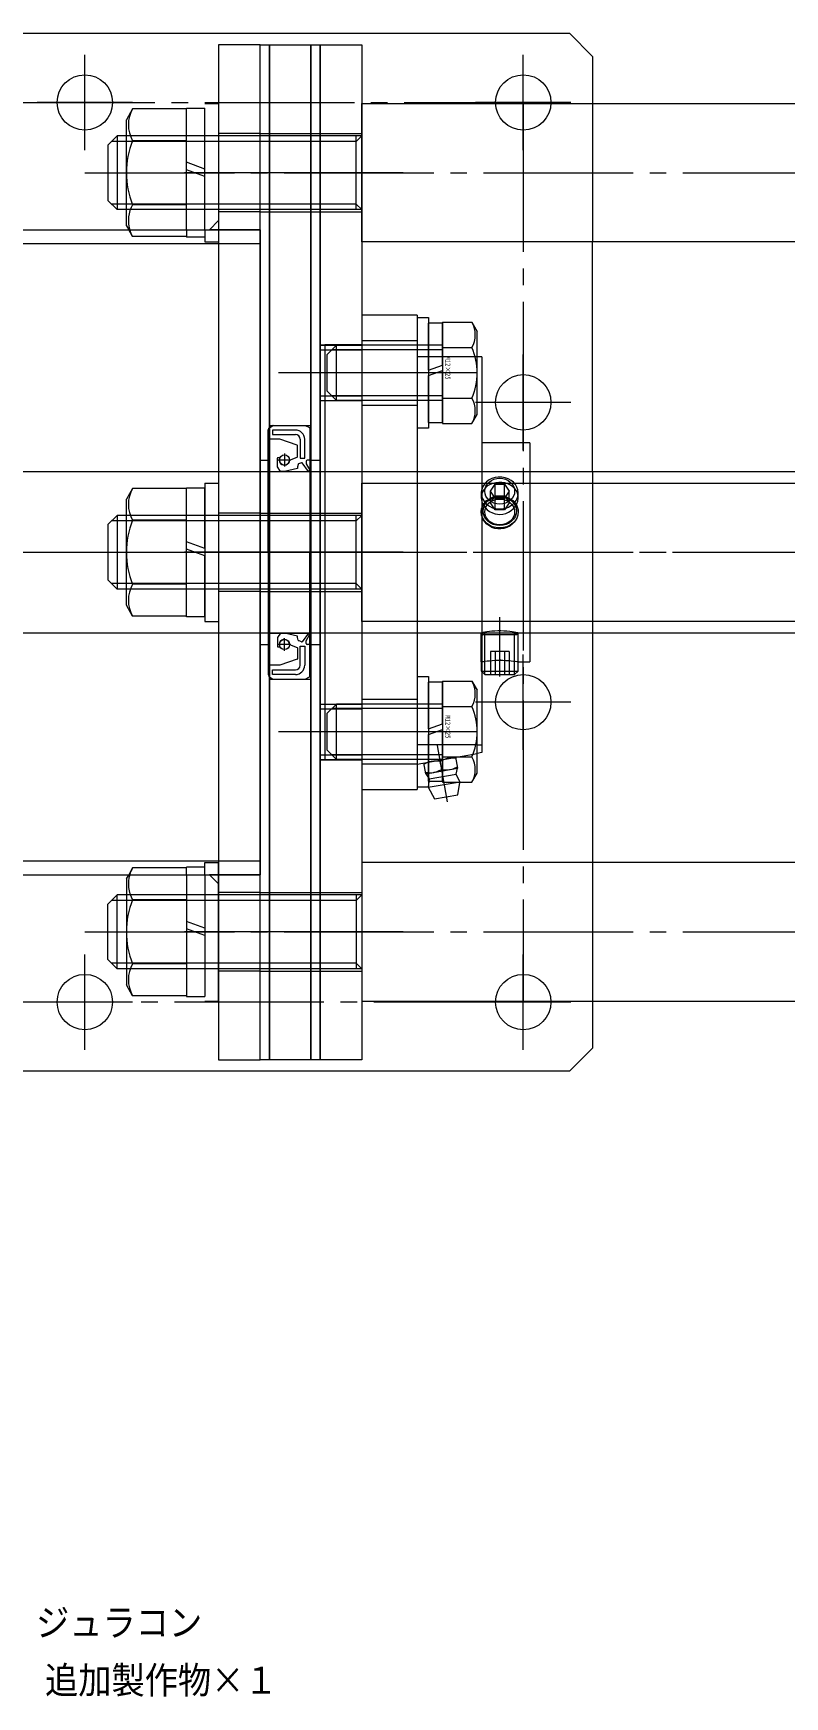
# Model space of a CAD drawing. Units: millimetres at full size. Extents: x -19442 to 19442, y -5866 to 5866.
# Drawn here: x 8273.6 to 8436.4, y 5229.1 to 5589.7 of the extents above; entities that cross this region are included whole.
import ezdxf
from ezdxf.enums import TextEntityAlignment as Align

# ---------------------------------------------------------------- set-up
doc = ezdxf.new("R2010")
doc.units = ezdxf.units.MM
doc.header["$LTSCALE"] = 3.6
doc.linetypes.add('CHAIN2', pattern=[12, 9, -1, 1, -1])
for name, color, linetype, lineweight in [('0-4_05_CENTER', 2, 'CHAIN2', 9), ('0-6_0', 2, 'Continuous', 9), ('0-8_03_かくれ線', 5, 'Continuous', 9), ('0-9_04_中心線', 4, 'CHAIN2', 9), ('0-C_01_外形線', 134, 'Continuous', 9), ('0-D_02_細線', 6, 'Continuous', 9)]:
    doc.layers.add(name, color=color, linetype=linetype, lineweight=lineweight)
doc.layers.add('0-F_06_文字', color=134, linetype='Continuous')
doc.styles.add('ＭＳ ゴシック', font='')
doc.styles.get('ＭＳ ゴシック').set_extended_font_data('MS Gothic')

msp = doc.modelspace()

# ---------------------------------------------------------------- linework, layer by layer
at = {"layer": '0-4_05_CENTER'}
for p, q in [((8295.078, 5574.712), (8274.401, 5574.712)), ((8295.078, 5379.712), (8274.401, 5379.712))]:
    msp.add_line(p, q, dxfattribs=at)
at = {"layer": '0-6_0', "color": 134}
for p, q in [((8344.74, 5574.484), (8484.74, 5574.484)), ((8291.74, 5567.484), (8289.74, 5565.484)), ((8293.74, 5567.484), (8291.74, 5567.484)), ((8291.74, 5567.484), (8291.74, 5551.484)), ((8289.74, 5565.484), (8289.74, 5553.484)), ((8291.74, 5551.484), (8289.74, 5553.484)), ((8293.74, 5551.484), (8291.74, 5551.484)), ((7041.74, 5547.112), (8313.74, 5547.112)), ((8293.74, 5547.984), (8294.243, 5547.112)), ((8394.74, 5494.712), (8394.74, 5544.484)), ((8380.889, 5494.712), (8443.089, 5494.712)), ((8291.74, 5485.212), (8289.74, 5483.212)), ((8293.74, 5485.212), (8291.74, 5485.212)), ((8291.74, 5485.212), (8291.74, 5469.212)), ((8289.74, 5483.212), (8289.74, 5471.212)), ((8291.74, 5469.212), (8289.74, 5471.212)), ((8293.74, 5469.212), (8291.74, 5469.212)), ((8443.089, 5459.712), (8380.889, 5459.712)), ((8394.74, 5459.712), (8394.74, 5409.939)), ((7041.74, 5407.312), (8313.74, 5407.312)), ((8293.74, 5406.439), (8294.243, 5407.312)), ((8291.74, 5402.939), (8289.74, 5400.939)), ((8291.74, 5386.939), (8291.74, 5402.939)), ((8293.74, 5402.939), (8291.74, 5402.939)), ((8289.74, 5388.939), (8289.74, 5400.939)), ((8291.74, 5386.939), (8289.74, 5388.939)), ((8293.74, 5386.939), (8291.74, 5386.939))]:
    msp.add_line(p, q, dxfattribs=at)
for points in [[(8079.74, 5547.112), (8079.74, 5584.712), (8084.74, 5589.712), (8389.74, 5589.712), (8394.74, 5584.712), (8394.74, 5574.484)], [(8494.74, 5574.484), (8494.74, 5544.484), (8344.74, 5544.484), (8344.74, 5574.484)], [(8394.74, 5379.712), (8394.74, 5369.712), (8389.74, 5364.712), (8084.74, 5364.712), (8079.74, 5369.712), (8079.74, 5407.312)]]:
    msp.add_lwpolyline(points, dxfattribs=at)
for points in [[(8322.74, 5587.212), (8313.74, 5587.212), (8313.74, 5367.212), (8322.74, 5367.212)], [(8322.74, 5367.212), (8322.74, 5587.212), (8324.74, 5587.212), (8324.74, 5367.212)], [(8324.74, 5367.212), (8324.74, 5587.212), (8333.74, 5587.212), (8333.74, 5367.212)], [(8333.74, 5367.212), (8333.74, 5587.212), (8335.74, 5587.212), (8335.74, 5367.212)], [(8335.74, 5367.203), (8335.74, 5587.203), (8344.74, 5587.203), (8344.74, 5367.203)], [(8344.74, 5492.212), (8494.74, 5492.212), (8494.74, 5462.212), (8344.74, 5462.212)], [(8344.74, 5379.939), (8494.74, 5379.939), (8494.74, 5409.939), (8344.74, 5409.939)]]:
    msp.add_lwpolyline(points, close=True, dxfattribs=at)
at = {"layer": '0-6_0', "color": 3}
for points in [[(8313.74, 5547.112), (8311.74, 5547.112), (8313.74, 5549.112)], [(8313.74, 5407.312), (8311.74, 5407.312), (8313.74, 5405.312)]]:
    msp.add_lwpolyline(points, close=True, dxfattribs=at)
at = {"layer": '0-6_0', "color": 134}
for centre in [(8284.74, 5574.712), (8379.74, 5574.712), (8379.74, 5509.712), (8379.74, 5444.712), (8284.74, 5379.712), (8379.74, 5379.712)]:
    msp.add_circle(centre, 6, dxfattribs=at)
at = {"layer": '0-8_03_かくれ線'}
for p, q in [((8394.74, 5574.484), (8394.74, 5544.484)), ((8394.74, 5574.484), (8394.74, 5544.484)), ((8344.74, 5567.484), (8293.74, 5567.484)), ((8322.74, 5567.979), (8313.74, 5567.979)), ((8322.74, 5567.984), (8324.74, 5567.984)), ((8324.74, 5567.984), (8333.74, 5567.984)), ((8333.74, 5567.984), (8335.74, 5567.984)), ((8335.74, 5567.976), (8344.74, 5567.976)), ((8343.54, 5551.484), (8343.54, 5567.484)), ((8343.54, 5566.284), (8344.74, 5567.484)), ((8343.54, 5566.284), (8293.74, 5566.284)), ((8343.54, 5552.684), (8293.74, 5552.684)), ((8344.74, 5551.484), (8293.74, 5551.484)), ((8322.74, 5550.984), (8313.74, 5550.984)), ((8322.74, 5550.984), (8324.74, 5550.984)), ((8324.74, 5550.984), (8333.74, 5550.984)), ((8333.74, 5550.984), (8335.74, 5550.984)), ((8335.74, 5550.976), (8344.74, 5550.976)), ((8343.54, 5552.684), (8344.74, 5551.484)), ((8295.1, 5545.628), (8294.243, 5547.112)), ((8306.74, 5545.628), (8295.1, 5545.628)), ((8306.74, 5547.112), (8306.74, 5545.484)), ((8310.74, 5547.112), (8310.74, 5544.484)), ((8313.74, 5547.112), (8322.74, 5547.112)), ((8322.74, 5547.112), (8313.74, 5547.112)), ((8313.74, 5547.112), (8313.74, 5544.484)), ((8322.74, 5547.112), (8322.74, 5407.312)), ((7036.74, 5544.112), (8322.74, 5544.112)), ((8310.74, 5545.484), (8306.74, 5545.484)), ((8310.74, 5544.484), (8313.74, 5544.484)), ((8335.74, 5522.195), (8344.74, 5522.195)), ((8335.74, 5522.094), (8344.74, 5522.094)), ((8335.74, 5521.094), (8344.74, 5521.094)), ((8344.74, 5522.203), (8336.74, 5522.203)), ((8339.24, 5522.103), (8337.24, 5520.103)), ((8362.24, 5521.103), (8338.24, 5521.103)), ((8362.24, 5522.103), (8339.24, 5522.103)), ((8339.24, 5510.103), (8339.24, 5522.103)), ((8344.74, 5523.094), (8356.74, 5523.094)), ((8337.24, 5512.103), (8337.24, 5520.103)), ((8369.74, 5519.603), (8356.74, 5519.603)), ((8335.74, 5511.094), (8344.74, 5511.094)), ((8335.74, 5510.094), (8344.74, 5510.094)), ((8339.24, 5510.103), (8337.24, 5512.103)), ((8362.24, 5511.103), (8338.24, 5511.103)), ((8362.24, 5510.103), (8339.24, 5510.103)), ((8344.74, 5509.094), (8356.74, 5509.094)), ((8324.74, 5504.712), (8333.74, 5504.712)), ((8325.439, 5502.712), (8330.383, 5502.712)), ((8325.52, 5504.712), (8332.466, 5504.712)), ((8325.52, 5504.712), (8332.466, 5504.712)), ((8332.51, 5504.701), (8333.434, 5504.239)), ((8332.51, 5504.701), (8333.434, 5504.239)), ((8333.489, 5504.15), (8333.489, 5497.312)), ((8326.972, 5501.712), (8324.589, 5501.712)), ((8330.749, 5500.401), (8327.005, 5501.706)), ((8330.816, 5497.955), (8330.816, 5500.307)), ((8322.74, 5497.212), (8324.74, 5497.212)), ((8326.489, 5495.757), (8326.489, 5497.631)), ((8326.589, 5497.731), (8327.02, 5497.731)), ((8329.089, 5497.212), (8330.753, 5497.862)), ((8331.722, 5496.628), (8331.03, 5496.347)), ((8333.389, 5497.212), (8332.936, 5497.212)), ((8333.74, 5497.212), (8335.74, 5497.212)), ((8254.57, 5494.712), (8380.889, 5494.712)), ((8324.489, 5494.712), (8333.489, 5494.712)), ((8344.74, 5492.203), (8344.74, 5462.203)), ((8356.74, 5492.203), (8356.74, 5462.203)), ((8370.74, 5492.203), (8370.74, 5462.203)), ((8372.619, 5490.453), (8373.629, 5491.969)), ((8373.629, 5491.969), (8375.65, 5491.969)), ((8373.629, 5489.469), (8373.629, 5491.969)), ((8375.65, 5491.969), (8376.66, 5490.453)), ((8381.14, 5492.203), (8381.14, 5462.203)), ((8394.74, 5494.712), (8394.74, 5459.712)), ((8394.74, 5494.712), (8394.74, 5459.712)), ((8370.64, 5490.07), (8370.64, 5489.065)), ((8373.629, 5488.938), (8372.619, 5490.453)), ((8372.619, 5487.953), (8373.629, 5489.469)), ((8373.629, 5488.938), (8375.65, 5488.938)), ((8373.629, 5486.438), (8373.629, 5488.938)), ((8376.66, 5490.453), (8375.65, 5488.938)), ((8375.65, 5489.469), (8376.66, 5487.953)), ((8375.65, 5486.438), (8375.65, 5488.938)), ((8376.66, 5487.953), (8375.65, 5486.438)), ((8376.66, 5487.953), (8376.66, 5490.453)), ((8378.64, 5489.065), (8378.64, 5490.07)), ((8344.74, 5485.212), (8293.74, 5485.212)), ((8322.74, 5485.706), (8313.74, 5485.706)), ((8322.74, 5485.712), (8324.74, 5485.712)), ((8324.74, 5485.712), (8333.74, 5485.712)), ((8333.74, 5485.712), (8335.74, 5485.712)), ((8335.74, 5485.703), (8344.74, 5485.703)), ((8343.54, 5469.212), (8343.54, 5485.212)), ((8343.54, 5484.012), (8344.74, 5485.212)), ((8375.65, 5486.438), (8373.629, 5486.438)), ((8343.54, 5484.012), (8293.74, 5484.012)), ((8343.54, 5470.412), (8293.74, 5470.412)), ((8343.54, 5470.412), (8344.74, 5469.212)), ((8344.74, 5469.212), (8293.74, 5469.212)), ((8322.74, 5468.712), (8313.74, 5468.712)), ((8322.74, 5468.712), (8324.74, 5468.712)), ((8324.74, 5468.712), (8333.74, 5468.712)), ((8333.74, 5468.712), (8335.74, 5468.712)), ((8335.74, 5468.703), (8344.74, 5468.703)), ((8380.889, 5459.712), (8220.129, 5459.712)), ((8324.489, 5459.712), (8333.489, 5459.712)), ((8370.64, 5459.703), (8371.023, 5459.32)), ((8370.64, 5453.478), (8370.64, 5459.703)), ((8371.407, 5459.703), (8371.023, 5459.32)), ((8378.256, 5459.32), (8371.023, 5459.32)), ((8371.407, 5453.595), (8371.407, 5459.703)), ((8378.256, 5459.32), (8377.873, 5459.703)), ((8377.873, 5453.595), (8377.873, 5459.703)), ((8378.256, 5459.32), (8378.64, 5459.703)), ((8378.64, 5453.478), (8378.64, 5459.703)), ((8322.74, 5457.212), (8324.74, 5457.212)), ((8326.489, 5458.667), (8326.489, 5456.792)), ((8326.589, 5456.692), (8327.02, 5456.692)), ((8329.089, 5457.212), (8330.753, 5456.562)), ((8330.816, 5456.469), (8330.816, 5454.117)), ((8331.722, 5457.796), (8331.03, 5458.077)), ((8333.389, 5457.212), (8332.936, 5457.212)), ((8333.489, 5450.274), (8333.489, 5457.112)), ((8333.74, 5457.212), (8335.74, 5457.212)), ((8372.619, 5455.703), (8372.619, 5450.703)), ((8376.66, 5455.703), (8372.619, 5455.703)), ((8373.629, 5455.703), (8373.629, 5450.703)), ((8375.65, 5455.703), (8375.65, 5450.703)), ((8376.66, 5455.703), (8376.66, 5450.703)), ((8326.972, 5452.712), (8324.589, 5452.712)), ((8330.749, 5454.022), (8327.005, 5452.717)), ((8370.64, 5453.478), (8370.727, 5453.493)), ((8370.64, 5453.478), (8370.64, 5451.47)), ((8374.879, 5453.817), (8374.527, 5453.818)), ((8324.74, 5449.712), (8333.74, 5449.712)), ((8325.439, 5451.712), (8330.383, 5451.712)), ((8325.52, 5449.712), (8332.466, 5449.712)), ((8325.52, 5449.712), (8332.466, 5449.712)), ((8332.51, 5449.722), (8333.434, 5450.184)), ((8332.51, 5449.722), (8333.434, 5450.184)), ((8370.64, 5451.47), (8370.74, 5451.37)), ((8370.64, 5451.47), (8370.74, 5451.47)), ((8356.74, 5445.312), (8344.74, 5445.312)), ((8335.74, 5444.312), (8344.74, 5444.312)), ((8335.74, 5443.312), (8344.74, 5443.312)), ((8339.24, 5444.321), (8337.24, 5442.321)), ((8337.24, 5434.321), (8337.24, 5442.321)), ((8362.24, 5443.321), (8338.24, 5443.321)), ((8362.24, 5444.321), (8339.24, 5444.321)), ((8339.24, 5432.321), (8339.24, 5444.321)), ((8339.24, 5432.321), (8337.24, 5434.321)), ((8369.74, 5435.472), (8356.74, 5435.472)), ((8335.74, 5433.312), (8344.74, 5433.312)), ((8335.74, 5432.312), (8344.74, 5432.312)), ((8335.74, 5432.212), (8344.74, 5432.212)), ((8362.24, 5433.321), (8338.24, 5433.321)), ((8362.24, 5432.321), (8339.24, 5432.321)), ((8356.74, 5431.312), (8344.74, 5431.312)), ((8356.74, 5431.312), (8369.74, 5433.627)), ((8358.616, 5429.188), (8358.193, 5431.591)), ((8358.616, 5429.188), (8365.51, 5430.403)), ((8361.694, 5431.891), (8362.009, 5430.104)), ((8365.086, 5432.806), (8365.51, 5430.403)), ((8365.188, 5429.118), (8365.51, 5430.403)), ((8359.358, 5428.09), (8359.17, 5426.28)), ((8365.985, 5427.481), (8365.188, 5429.118)), ((7036.74, 5410.312), (8322.74, 5410.312)), ((8295.1, 5408.796), (8294.243, 5407.312)), ((8306.74, 5408.796), (8295.1, 5408.796)), ((8310.74, 5408.939), (8306.74, 5408.939)), ((8306.74, 5407.312), (8306.74, 5408.939)), ((8310.74, 5409.939), (8313.74, 5409.939)), ((8310.74, 5407.312), (8310.74, 5409.939)), ((8313.74, 5407.312), (8313.74, 5409.939)), ((8394.74, 5409.939), (8394.74, 5379.939)), ((8313.74, 5407.312), (8322.74, 5407.312)), ((8322.74, 5407.312), (8313.74, 5407.312)), ((8344.74, 5402.939), (8293.74, 5402.939)), ((8343.54, 5401.739), (8293.74, 5401.739)), ((8322.74, 5403.434), (8313.74, 5403.434)), ((8322.74, 5403.439), (8324.74, 5403.439)), ((8324.74, 5403.439), (8333.74, 5403.439)), ((8333.74, 5403.439), (8335.74, 5403.439)), ((8335.74, 5403.431), (8344.74, 5403.431)), ((8343.54, 5402.939), (8343.54, 5386.939)), ((8343.54, 5401.739), (8344.74, 5402.939)), ((8343.54, 5388.139), (8293.74, 5388.139)), ((8343.54, 5388.139), (8344.74, 5386.939)), ((8344.74, 5386.939), (8293.74, 5386.939)), ((8322.74, 5386.439), (8313.74, 5386.439)), ((8322.74, 5386.439), (8324.74, 5386.439)), ((8324.74, 5386.439), (8333.74, 5386.439)), ((8333.74, 5386.439), (8335.74, 5386.439)), ((8335.74, 5386.431), (8344.74, 5386.431))]:
    msp.add_line(p, q, dxfattribs=at)
for points in [[(8336.74, 5522.203), (8336.74, 5432.203), (8344.74, 5432.203)], [(8324.489, 5501.812), (8324.489, 5503.712), (8324.629, 5503.927), (8324.629, 5504.112)], [(8324.489, 5477.212), (8324.489, 5501.812), (8324.489, 5503.712), (8324.629, 5503.927), (8324.629, 5504.112)], [(8324.729, 5504.212), (8324.765, 5504.212), (8325.464, 5504.694)], [(8324.729, 5504.212), (8324.765, 5504.212), (8325.464, 5504.694)], [(8330.383, 5503.712), (8325.439, 5503.712), (8325.439, 5502.712)], [(8333.489, 5504.15), (8333.489, 5497.312), (8333.489, 5477.212)], [(8331.383, 5501.712), (8331.383, 5497.597), (8332.383, 5497.597), (8332.383, 5501.712)], [(8330.816, 5495.374), (8327.989, 5494.712), (8327.152, 5494.712), (8326.505, 5495.702)], [(8330.941, 5496.241), (8330.816, 5495.703), (8330.816, 5495.374)], [(8332.686, 5496.962), (8332.686, 5496.382), (8333.489, 5494.987), (8333.197, 5494.712), (8331.841, 5496.593)], [(8378.64, 5489.065), (8378.616, 5489.441), (8378.488, 5489.996), (8378.255, 5490.516), (8377.921, 5490.991), (8377.496, 5491.408), (8376.985, 5491.76), (8376.407, 5492.037), (8375.778, 5492.23), (8375.115, 5492.338), (8374.446, 5492.356), (8373.783, 5492.287), (8373.149, 5492.134), (8372.556, 5491.899), (8372.016, 5491.584), (8371.549, 5491.197), (8371.166, 5490.741), (8370.881, 5490.232), (8370.705, 5489.682), (8370.64, 5489.106), (8370.64, 5489.066), (8370.688, 5488.526), (8370.845, 5487.952), (8371.108, 5487.403), (8371.467, 5486.894), (8371.919, 5486.436), (8372.448, 5486.049), (8373.043, 5485.747), (8373.685, 5485.542), (8374.159, 5485.459), (8374.64, 5485.432)], [(8373.629, 5489.469), (8375.65, 5489.469), (8375.65, 5491.969)], [(8370.735, 5486.694), (8370.906, 5487.166), (8371.19, 5487.648), (8371.573, 5488.082), (8372.039, 5488.452), (8372.589, 5488.757), (8373.199, 5488.984), (8373.848, 5489.126), (8374.521, 5489.184), (8375.181, 5489.158), (8375.825, 5489.051), (8376.434, 5488.864), (8376.993, 5488.603), (8377.499, 5488.263), (8377.925, 5487.854), (8378.263, 5487.378), (8378.498, 5486.85), (8378.604, 5486.41), (8378.64, 5485.953)], [(8373.629, 5486.438), (8372.619, 5487.953), (8372.619, 5490.453)], [(8374.64, 5485.432), (8375.306, 5485.485), (8375.953, 5485.642), (8376.562, 5485.898), (8377.118, 5486.242), (8377.608, 5486.669), (8378.016, 5487.159), (8378.329, 5487.702), (8378.537, 5488.277), (8378.632, 5488.861), (8378.64, 5489.065)], [(8370.64, 5485.953), (8370.66, 5486.301), (8370.721, 5486.641), (8370.735, 5486.694)], [(8370.725, 5485.23), (8370.674, 5485.498), (8370.64, 5485.953)], [(8378.64, 5485.953), (8378.584, 5485.374), (8378.421, 5484.799), (8378.154, 5484.247), (8377.792, 5483.734), (8377.337, 5483.27), (8376.806, 5482.878), (8376.206, 5482.57), (8375.559, 5482.363), (8374.896, 5482.266), (8374.225, 5482.279), (8373.58, 5482.398), (8372.964, 5482.617), (8372.39, 5482.932), (8371.877, 5483.327), (8371.431, 5483.804), (8371.074, 5484.335), (8370.82, 5484.907), (8370.725, 5485.23)], [(8324.489, 5477.212), (8324.489, 5452.612), (8324.489, 5450.712), (8324.629, 5450.497), (8324.629, 5450.312)], [(8333.489, 5450.274), (8333.489, 5457.112), (8333.489, 5477.212)], [(8330.816, 5459.05), (8327.989, 5459.712), (8327.152, 5459.712), (8326.505, 5458.721)], [(8332.686, 5457.462), (8332.686, 5458.041), (8333.489, 5459.436), (8333.197, 5459.712), (8331.841, 5457.83)], [(8378.64, 5459.703), (8378.586, 5459.715), (8378.421, 5459.752), (8378.158, 5459.807), (8377.792, 5459.877), (8377.344, 5459.953), (8376.806, 5460.029), (8376.215, 5460.094), (8375.559, 5460.142), (8374.906, 5460.164), (8374.225, 5460.161), (8373.589, 5460.134), (8372.964, 5460.084), (8372.397, 5460.02), (8371.877, 5459.944), (8371.436, 5459.868), (8371.074, 5459.797), (8370.822, 5459.744), (8370.674, 5459.711), (8370.64, 5459.703)], [(8330.941, 5458.182), (8330.816, 5458.721), (8330.816, 5459.05)], [(8331.383, 5452.712), (8331.383, 5456.827), (8332.383, 5456.827), (8332.383, 5452.712)], [(8324.489, 5452.612), (8324.489, 5450.712), (8324.629, 5450.497), (8324.629, 5450.312)], [(8324.729, 5450.212), (8324.765, 5450.212), (8325.464, 5449.729)], [(8324.729, 5450.212), (8324.765, 5450.212), (8325.464, 5449.729)], [(8330.383, 5450.712), (8325.439, 5450.712), (8325.439, 5451.712)], [(8359.916, 5431.895), (8359.794, 5431.871), (8359.397, 5431.772), (8359.008, 5431.639), (8358.247, 5431.283)], [(8363.363, 5432.502), (8363.241, 5432.479), (8362.844, 5432.379), (8362.455, 5432.246), (8361.694, 5431.891), (8361.252, 5431.943), (8360.81, 5431.965), (8360.361, 5431.951), (8359.916, 5431.895)], [(8362.009, 5430.104), (8362.451, 5430.051), (8362.893, 5430.029), (8363.342, 5430.044), (8363.787, 5430.1), (8363.909, 5430.123), (8364.306, 5430.223), (8364.694, 5430.356), (8365.456, 5430.711)], [(8365.141, 5432.499), (8364.699, 5432.551), (8364.257, 5432.573), (8363.808, 5432.558), (8363.363, 5432.502)], [(8358.562, 5429.496), (8359.004, 5429.443), (8359.446, 5429.421), (8359.895, 5429.436), (8360.34, 5429.492), (8360.462, 5429.515), (8360.859, 5429.615), (8361.248, 5429.748), (8362.009, 5430.104)], [(8358.616, 5429.188), (8359.358, 5428.09), (8365.188, 5429.118)], [(8365.198, 5427.343), (8365.985, 5427.481), (8365.964, 5427.343)]]:
    msp.add_lwpolyline(points, dxfattribs=at)
for centre in [(8327.989, 5497.212), (8327.989, 5457.212)]:
    msp.add_circle(centre, 1.1, dxfattribs=at)
for centre, radius, start, end in [((8301.1, 5549.092), 6.928, 196.60696, 209.99999), ((8324.729, 5504.112), 0.1, 90, 180), ((8324.729, 5504.112), 0.1, 90, 180), ((8325.52, 5504.612), 0.1, 90, 124.61956), ((8325.52, 5504.612), 0.1, 90, 124.61956), ((8330.383, 5501.712), 2, 0, 90), ((8330.383, 5501.712), 1, 0, 90), ((8332.466, 5504.612), 0.1, 63.43495, 90), ((8332.466, 5504.612), 0.1, 63.43495, 90), ((8333.389, 5504.15), 0.1, 0, 63.43495), ((8333.389, 5504.15), 0.1, 0, 63.43495), ((8324.589, 5501.812), 0.1, 180, 270), ((8326.972, 5501.612), 0.1, 70.78519, 90), ((8330.716, 5500.307), 0.1, 0, 70.78519), ((8326.589, 5497.631), 0.1, 90, 180), ((8326.589, 5495.757), 0.1, 180, 213.12981), ((8327.989, 5497.212), 1.1, 151.81153, 0), ((8330.716, 5497.955), 0.1, 291.33975, 0), ((8331.087, 5496.208), 0.15, 112.11539, 167.01248), ((8331.759, 5496.535), 0.1, 35.78155, 112.11539), ((8332.936, 5496.962), 0.25, 90, 180), ((8333.389, 5497.312), 0.1, 270, 0), ((8326.589, 5458.667), 0.1, 146.87019, 180), ((8326.589, 5456.792), 0.1, 180, 270), ((8327.989, 5457.212), 1.1, 0, 208.18847), ((8330.716, 5456.469), 0.1, 0, 68.66025), ((8331.087, 5458.216), 0.15, 192.98752, 247.88461), ((8331.759, 5457.888), 0.1, 247.88461, 324.21845), ((8332.936, 5457.462), 0.25, 180, 270), ((8333.389, 5457.112), 0.1, 0, 90), ((8324.589, 5452.612), 0.1, 90, 180), ((8326.972, 5452.812), 0.1, 270, 289.21481), ((8330.383, 5452.712), 1, 270, 0), ((8330.383, 5452.712), 2, 270, 0), ((8330.716, 5454.117), 0.1, 289.21481, 0), ((8324.729, 5450.312), 0.1, 180, 270), ((8324.729, 5450.312), 0.1, 180, 270), ((8325.52, 5449.812), 0.1, 235.38044, 270), ((8325.52, 5449.812), 0.1, 235.38044, 270), ((8332.466, 5449.812), 0.1, 270, 296.56505), ((8332.466, 5449.812), 0.1, 270, 296.56505), ((8333.389, 5450.274), 0.1, 296.56505, 0), ((8333.389, 5450.274), 0.1, 296.56505, 0), ((8301.1, 5405.332), 6.928, 150.00001, 163.39304)]:
    msp.add_arc(centre, radius, start, end, dxfattribs=at)
for start_param, end_param in [(3.1415927, 6.05911), (6.05911, 6.2831853), (0, 1.5707963), (1.5707963, 3.1415927)]:
    msp.add_ellipse((8374.64, 5490.07), major_axis=(-4, 0), ratio=0.866025, start_param=start_param, end_param=end_param, dxfattribs=at)
for centre, major_axis in [((8374.64, 5490.453), (3.233, 0)), ((8374.64, 5485.953), (-4, 0)), ((8374.64, 5486.145), (3.616, 0)), ((8374.64, 5485.953), (3.233, 0))]:
    msp.add_ellipse(centre, major_axis=major_axis, ratio=0.866025, dxfattribs=at)
at = {"layer": '0-9_04_中心線'}
for p, q in [((8284.74, 5564.373), (8284.74, 5585.05)), ((8379.74, 5564.373), (8379.74, 5585.05)), ((8390.078, 5574.712), (8369.401, 5574.712)), ((8284.74, 5559.484), (8532.74, 5559.484)), ((8329.736, 5559.484), (8306.363, 5559.484)), ((8310.74, 5559.484), (8313.74, 5559.484)), ((8333.74, 5559.484), (8313.74, 5559.484)), ((8342.74, 5559.484), (8315.74, 5559.484)), ((8344.74, 5559.484), (8324.74, 5559.484)), ((8353.74, 5559.476), (8326.74, 5559.476)), ((8379.74, 5499.373), (8379.74, 5520.05)), ((8353.74, 5516.103), (8326.74, 5516.103)), ((8369.74, 5516.103), (8337.24, 5516.103)), ((8357.34, 5516.094), (8344.14, 5516.094)), ((8359.24, 5516.103), (8356.74, 5516.103)), ((8390.078, 5509.712), (8369.401, 5509.712)), ((8329.364, 5497.212), (8326.614, 5497.212)), ((8327.989, 5498.587), (8327.989, 5495.837)), ((7017.141, 5477.212), (8342.74, 5477.212)), ((8074.74, 5477.212), (8399.74, 5477.212)), ((8239.296, 5477.212), (8641.737, 5477.212)), ((8284.74, 5477.212), (8532.74, 5477.212)), ((8329.736, 5477.212), (8306.363, 5477.212)), ((8329.736, 5477.212), (8306.363, 5477.212)), ((8310.74, 5477.212), (8313.74, 5477.212)), ((8333.74, 5477.212), (8313.74, 5477.212)), ((8342.74, 5477.212), (8315.74, 5477.212)), ((8335.739, 5477.212), (8322.239, 5477.212)), ((8344.74, 5477.212), (8324.74, 5477.212)), ((8353.74, 5477.203), (8326.74, 5477.203)), ((8353.74, 5477.203), (8326.74, 5477.203)), ((8334.52, 5477.203), (8383.36, 5477.203)), ((8374.64, 5450.253), (8374.64, 5463.164)), ((8329.364, 5457.212), (8326.614, 5457.212)), ((8327.989, 5455.837), (8327.989, 5458.587)), ((8379.74, 5434.373), (8379.74, 5455.05)), ((8390.078, 5444.712), (8369.401, 5444.712)), ((8353.74, 5438.304), (8326.74, 5438.304)), ((8369.74, 5438.321), (8337.24, 5438.321)), ((8357.34, 5438.312), (8344.14, 5438.312)), ((8359.24, 5438.321), (8356.74, 5438.321)), ((8361.091, 5435.311), (8363.237, 5423.141)), ((8284.74, 5394.939), (8532.74, 5394.939)), ((8329.736, 5394.939), (8306.363, 5394.939)), ((8310.74, 5394.939), (8313.74, 5394.939)), ((8333.74, 5394.939), (8313.74, 5394.939)), ((8342.74, 5394.939), (8315.74, 5394.939)), ((8344.74, 5394.939), (8324.74, 5394.939)), ((8353.74, 5394.931), (8326.74, 5394.931)), ((8284.74, 5369.373), (8284.74, 5390.05)), ((8379.74, 5369.373), (8379.74, 5390.05)), ((8390.078, 5379.712), (8369.401, 5379.712))]:
    msp.add_line(p, q, dxfattribs=at)
msp.add_lwpolyline([(8094.74, 5574.712), (8379.74, 5574.712), (8379.74, 5379.712), (8094.74, 5379.712)], close=True, dxfattribs=at)
for points in [[(8293.74, 5559.484), (8306.74, 5559.484), (8310.74, 5559.484)], [(8293.74, 5477.212), (8306.74, 5477.212), (8310.74, 5477.212)], [(8293.74, 5394.939), (8306.74, 5394.939), (8310.74, 5394.939)]]:
    msp.add_lwpolyline(points, dxfattribs=at)
at = {"layer": '0-C_01_外形線'}
for p, q in [((8310.74, 5574.484), (8313.74, 5574.484)), ((8313.74, 5574.484), (8313.74, 5547.112)), ((8295.1, 5573.341), (8293.74, 5570.984)), ((8293.74, 5547.984), (8293.74, 5570.984)), ((8306.74, 5573.341), (8295.1, 5573.341)), ((8306.74, 5547.112), (8306.74, 5573.484)), ((8306.74, 5573.484), (8310.74, 5573.484)), ((8310.74, 5560.284), (8310.74, 5573.484)), ((8306.74, 5566.412), (8295.1, 5566.412)), ((8310.74, 5560.284), (8306.74, 5561.74)), ((8310.74, 5558.684), (8306.74, 5560.14)), ((8310.74, 5547.112), (8310.74, 5560.284)), ((8306.74, 5552.556), (8295.1, 5552.556)), ((8356.74, 5528.594), (8344.74, 5528.594)), ((8344.74, 5528.594), (8344.74, 5492.203)), ((8356.74, 5528.594), (8356.74, 5492.203)), ((8356.74, 5528.103), (8356.74, 5504.103)), ((8359.24, 5516.703), (8359.24, 5526.853)), ((8362.24, 5526.853), (8359.24, 5526.853)), ((8362.24, 5527.072), (8368.602, 5527.072)), ((8362.24, 5527.072), (8362.24, 5505.133)), ((8362.24, 5517.794), (8362.24, 5526.853)), ((8368.602, 5527.072), (8369.74, 5525.103)), ((8369.74, 5507.103), (8369.74, 5525.103)), ((8362.24, 5521.587), (8368.602, 5521.587)), ((8359.24, 5516.703), (8362.24, 5517.794)), ((8370.74, 5519.603), (8369.74, 5519.603)), ((8370.74, 5519.603), (8370.74, 5492.203)), ((8359.24, 5515.503), (8362.24, 5516.594)), ((8359.24, 5505.353), (8359.24, 5515.503)), ((8362.24, 5505.353), (8362.24, 5516.594)), ((8362.24, 5510.618), (8368.602, 5510.618)), ((8368.602, 5505.133), (8369.74, 5507.103)), ((8359.24, 5504.103), (8356.74, 5504.103)), ((8359.24, 5505.353), (8362.24, 5505.353)), ((8362.24, 5505.133), (8368.602, 5505.133)), ((8381.14, 5500.928), (8370.74, 5500.928)), ((8381.14, 5500.928), (8381.14, 5492.203)), ((8310.74, 5492.212), (8313.74, 5492.212)), ((8313.74, 5492.212), (8313.74, 5462.212)), ((8295.1, 5491.068), (8293.74, 5488.712)), ((8293.74, 5465.712), (8293.74, 5488.712)), ((8306.74, 5479.468), (8306.74, 5491.212)), ((8306.74, 5491.212), (8310.74, 5491.212)), ((8310.74, 5478.012), (8310.74, 5491.212)), ((8306.74, 5484.14), (8295.1, 5484.14)), ((8310.74, 5478.012), (8306.74, 5479.468)), ((8306.74, 5463.212), (8306.74, 5477.868)), ((8310.74, 5476.412), (8306.74, 5477.868)), ((8310.74, 5463.212), (8310.74, 5476.412)), ((8306.74, 5470.283), (8295.1, 5470.283)), ((8295.1, 5463.355), (8293.74, 5465.712)), ((8306.74, 5463.355), (8295.1, 5463.355)), ((8310.74, 5463.212), (8306.74, 5463.212)), ((8344.74, 5462.203), (8344.74, 5425.812)), ((8356.74, 5462.203), (8356.74, 5425.812)), ((8381.14, 5462.203), (8381.14, 5453.478)), ((8378.626, 5453.478), (8381.14, 5453.478)), ((8378.64, 5451.47), (8378.64, 5453.48)), ((8356.74, 5450.321), (8356.74, 5426.321)), ((8359.24, 5438.921), (8359.24, 5449.071)), ((8362.24, 5449.071), (8359.24, 5449.071)), ((8362.24, 5449.29), (8368.602, 5449.29)), ((8362.24, 5449.29), (8362.24, 5427.351)), ((8362.24, 5440.013), (8362.24, 5449.071)), ((8368.602, 5449.29), (8369.74, 5447.321)), ((8370.74, 5451.47), (8378.64, 5451.47)), ((8370.74, 5451.37), (8371.407, 5450.703)), ((8369.74, 5429.321), (8369.74, 5447.321)), ((8362.24, 5443.806), (8368.602, 5443.806)), ((8359.24, 5438.921), (8362.24, 5440.013)), ((8359.24, 5437.721), (8362.24, 5438.813)), ((8359.24, 5427.571), (8359.24, 5437.721)), ((8362.24, 5427.571), (8362.24, 5438.813)), ((8369.74, 5435.472), (8370.74, 5435.472)), ((8362.24, 5432.836), (8368.602, 5432.836)), ((8359.17, 5426.28), (8365.198, 5427.343)), ((8359.24, 5427.571), (8362.24, 5427.571)), ((8362.24, 5427.351), (8368.602, 5427.351)), ((8365.567, 5424.666), (8365.964, 5427.343)), ((8368.602, 5427.351), (8369.74, 5429.321)), ((8344.74, 5425.812), (8356.74, 5425.812)), ((8359.24, 5426.321), (8356.74, 5426.321)), ((8293.74, 5406.439), (8293.74, 5383.439)), ((8306.74, 5407.312), (8306.74, 5380.939)), ((8310.74, 5407.312), (8310.74, 5394.139)), ((8313.74, 5379.939), (8313.74, 5407.312)), ((8306.74, 5401.867), (8295.1, 5401.867)), ((8310.74, 5395.739), (8306.74, 5397.195)), ((8310.74, 5394.139), (8306.74, 5395.595)), ((8310.74, 5394.139), (8310.74, 5380.939)), ((8306.74, 5388.011), (8295.1, 5388.011)), ((8295.1, 5381.083), (8293.74, 5383.439)), ((8306.74, 5381.083), (8295.1, 5381.083)), ((8306.74, 5380.939), (8310.74, 5380.939)), ((8310.74, 5379.939), (8313.74, 5379.939))]:
    msp.add_line(p, q, dxfattribs=at)
for points in [[(8356.74, 5528.103), (8359.24, 5528.103), (8359.24, 5504.103)], [(8310.74, 5492.212), (8310.74, 5462.212), (8313.74, 5462.212)], [(8306.74, 5463.355), (8306.74, 5491.068), (8295.1, 5491.068)], [(8370.74, 5462.203), (8370.74, 5433.803), (8369.74, 5433.627)], [(8370.727, 5453.493), (8370.845, 5453.512), (8371.103, 5453.552), (8371.467, 5453.604), (8371.912, 5453.659), (8372.448, 5453.715), (8373.034, 5453.763), (8373.685, 5453.798), (8374.155, 5453.813), (8374.64, 5453.818)], [(8374.64, 5453.818), (8375.296, 5453.809), (8375.953, 5453.781), (8376.554, 5453.74), (8377.118, 5453.687), (8377.602, 5453.631), (8378.016, 5453.575), (8378.325, 5453.529), (8378.537, 5453.495), (8378.632, 5453.479), (8378.64, 5453.478)], [(8356.74, 5450.321), (8359.24, 5450.321), (8359.24, 5426.321)], [(8371.407, 5450.703), (8377.873, 5450.703), (8378.64, 5451.47)], [(8359.17, 5426.28), (8360.525, 5423.777), (8365.567, 5424.666)]]:
    msp.add_lwpolyline(points, dxfattribs=at)
for centre, radius, start, end in [((8301.1, 5569.876), 6.928, 150.00001, 209.99999), ((8312.061, 5559.484), 18.321, 157.78075, 202.21925), ((8301.1, 5549.092), 6.928, 150.00001, 196.60696), ((8363.852, 5524.33), 5.485, 330.00001, 29.99999), ((8355.944, 5516.103), 13.796, 336.57346, 23.42654), ((8363.852, 5507.875), 5.485, 330.00001, 29.99999), ((8301.1, 5487.604), 6.928, 150.00001, 209.99999), ((8312.061, 5477.212), 18.321, 157.78075, 202.21925), ((8301.1, 5466.819), 6.928, 150.00001, 209.99999), ((8363.852, 5446.548), 5.485, 330.00001, 29.99999), ((8355.944, 5438.321), 13.796, 336.57346, 23.42654), ((8363.852, 5430.094), 5.485, 330.00001, 29.99999), ((8301.1, 5405.332), 6.928, 163.39304, 209.99999), ((8312.061, 5394.939), 18.321, 157.78075, 202.21925), ((8301.1, 5384.547), 6.928, 150.00001, 209.99999)]:
    msp.add_arc(centre, radius, start, end, dxfattribs=at)
at = {"layer": '0-D_02_細線'}
for p, q in [((8293.74, 5566.284), (8290.54, 5566.284)), ((8293.74, 5552.684), (8290.54, 5552.684)), ((8293.74, 5484.012), (8290.54, 5484.012)), ((8293.74, 5470.412), (8290.54, 5470.412)), ((8371.407, 5450.703), (8371.407, 5453.595)), ((8377.873, 5450.703), (8377.873, 5453.595)), ((8293.74, 5401.739), (8290.54, 5401.739)), ((8293.74, 5388.139), (8290.54, 5388.139))]:
    msp.add_line(p, q, dxfattribs=at)

# ---------------------------------------------------------------- texts
at = {"layer": '0-8_03_かくれ線', "style": 'ＭＳ ゴシック', "width": 0.8}
for p in [(8362.54, 5519.668), (8362.54, 5441.886)]:
    msp.add_text('M12×25', height=1.1, rotation=270, dxfattribs=at).set_placement(p, align=Align.BOTTOM_LEFT)
at = {"layer": '0-F_06_文字', "style": 'ＭＳ ゴシック', "width": 0.9}
for s, p in [('ジュラコン', (8274.171, 5240.516)), ('追加製作物×１', (8276.113, 5228.036))]:
    msp.add_text(s, height=5.865, dxfattribs=at).set_placement(p, align=Align.BOTTOM_LEFT)

doc.saveas('drawing.dxf')
